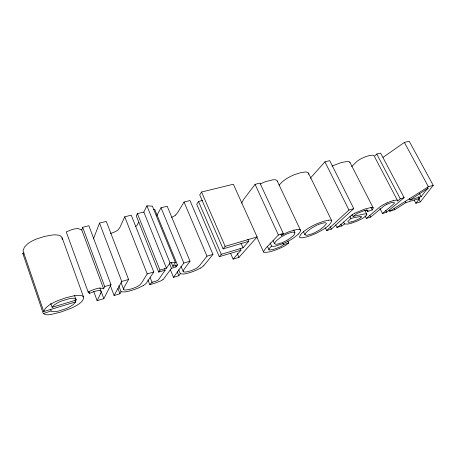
<?xml version="1.0" encoding="UTF-8"?>
<svg xmlns="http://www.w3.org/2000/svg" width="456" height="456" viewBox="0 0 456 456"><rect width="100%" height="100%" fill="white"/><g stroke="black" fill="none" stroke-linecap="round" stroke-linejoin="round"><path stroke-width="0.68" d="M62.261 239.417L61.782 237.006L60.089 235.678A18.884 6.316 -18.1 0 0 58.493 235.182L55.82 234.868A18.451 6.179 -18.1 0 0 52.622 234.96L44.671 236.373L36.594 238.944A18.075 6.053 -18.1 0 0 33.049 240.529L29.851 242.307A18.531 6.202 -18.1 0 0 27.776 243.726L24.396 247.141L23.039 250.834L43.725 311.545L75.736 301.883L75.023 299.894M241.674 203.131L243.555 199.523L255.075 184.344L259.966 183.124L283.313 233.512L281.557 235.336L280.964 234.053M52.121 307.293L76.129 300.077L76.049 299.159L75.32 298.555A12.682 3.203 -19.8 0 0 73.929 298.275A13.338 3.363 -19.8 0 0 72.795 298.258L72.379 298.275A11.93 3.015 -19.8 0 0 69.021 298.765L61.486 301.045A11.394 2.878 -19.8 0 0 58.488 302.356L54.321 304.836L52.121 307.293L50.741 303.291M43.725 311.545L45.355 308.376L48.974 305.269A19.032 4.805 -19.8 0 1 51.146 303.918L54.452 302.163A18.571 4.691 -19.8 0 1 58.094 300.527L66.319 297.643L74.328 295.716A18.952 4.788 -19.8 0 1 77.503 295.328L80.136 295.317A19.397 4.896 -19.8 0 1 81.675 295.562C86.594 297.671 80.535 303.268 77.851 304.671A18.713 4.663 -19.8 0 1 75.747 305.942A19.203 4.788 -19.8 0 1 74.191 306.78A18.514 4.617 -19.8 0 1 70.805 308.398L60.637 312.115L51.334 314.406A17.282 4.298 -19.7 0 1 48.94 314.703A17.966 4.469 -19.8 0 1 45.68 314.663L43.303 313.58L22.8 253.382L24.06 253M308.501 174.426L308.381 172.966A13.777 4.121 -25.8 0 0 307.697 172.408L307.133 172.208A15.527 4.646 -25.8 0 0 304.813 172.02L300.253 172.784L294.28 174.728A14.854 4.457 -25.8 0 0 290.609 176.392L288.431 177.549A14.854 4.457 -25.8 0 0 285.701 179.219L282.201 181.893L279.106 185.125M82.644 227.287L104.703 286.539L103.609 288.751L81.755 229.904L82.644 227.287L88.88 225.731L111.007 284.669L103.82 298.651L97.139 300.698L93.714 291.355M93.394 238.978L99.522 223.081L106.282 221.399L128.586 279.448L123.981 287.599L123.684 289.474A9.017 2.24 -21.4 0 0 125.525 289.976L126.551 289.902A11.93 2.975 -21.4 0 0 132.4 288.557L134.423 287.839A7.495 1.858 -21.4 0 0 139.661 285.108L141.673 282.811L147.214 273.919L153.78 271.97L131.242 215.181L124.733 216.805L120.013 227.202L118.167 229.824A7.307 2.405 -20.3 0 1 113.122 232.571L111.133 233.215A11.628 3.853 -20.3 0 1 110.426 233.415M171.205 262.377L172.813 266.321L175.412 262.559L152.367 206.123L146.923 205.861L143.822 212.051L137.404 213.647L136.298 215.927L158.711 272.084L165.146 270.163L164.354 268.191M97.139 300.698L100.639 293.578M138.709 222.254L136.84 225.555A2.012 0.655 -21.1 0 1 136.72 225.674A2.856 0.929 -21 0 1 135.5 226.427M156.699 215.739L161.036 207.765L167.192 206.226L190.021 261.208L183.922 269.502L183.147 271.44A8.493 2.075 -22.7 0 0 184.526 272.032L185.392 271.998A11.24 2.753 -22.8 0 0 190.619 270.824L192.495 270.151A7.062 1.721 -22.8 0 0 197.602 267.512L199.91 265.198L206.984 256.175L212.963 254.397L189.975 200.554L184.03 202.036L177.794 212.41L175.657 215.015M110.346 285.536L114.091 295.517L121.758 281.477L128.586 279.448M114.091 295.517L119.922 293.732L121.039 291.755L118.771 285.758M75.736 301.883L73.051 304.79L68.4 307.555A12.112 3.015 -19.8 0 1 65.02 309.014L58.094 311.157A10.955 2.725 -19.8 0 1 54.766 311.71L51.482 311.3L50.525 309.641M230.571 253.262L233.124 259.133L238.961 257.349L257.11 236.96L233.352 184.235L201.563 192.01L199.728 194.917L223.075 248.873L248.742 241.309L247.87 239.354M202.555 200.44L198.497 201.461L196.741 204.208L219.285 256.711L240.945 250.207L240.084 248.252M153.78 271.97L146.365 283.142A13.8 3.414 -21.4 0 1 143.258 285.553M158.711 272.084L159.993 270.123L166.469 268.202L170.065 262.878L175.412 262.559M165.146 270.163L158.42 279.836A2.058 0.507 -21.9 0 1 158.289 279.938A2.924 0.718 -21.9 0 1 156.915 280.719L155.644 281.221A15.481 3.865 -22 0 1 152.811 282.053M153.398 209.663L154.709 209.338L177.447 264.942L176.062 266.908L171.45 268.282L163.368 279.311A4.811 1.174 -22 0 1 162.912 279.659M170.316 269.502L173.497 277.356L183.819 263.055L190.021 261.208M173.497 277.356L178.826 275.726L180.308 273.708L178.706 269.781M366.516 209.68L367.479 211.578L368.095 210.512L367.855 210.062L364.509 210.598A20.942 4.429 -26 0 0 363.312 210.951L357.299 213.374L353.109 216.452L352.163 214.559M409.243 198.776L409.91 200.03L421.144 196.65L424.963 191.731A60.785 11.417 -27.9 0 1 428.121 188.242L427.454 187M414.208 200.161L415.866 203.279L420.352 201.905L433.2 185.318L409.209 141.229L404.381 142.409L383.046 157.383M415.866 203.279L419.708 198.434L418.711 196.559M212.963 254.397L203.712 265.723M223.075 248.873L225.144 246.337L257.11 236.96M219.285 256.711L221.263 254.311L243.054 247.802L248.742 241.309M367.479 211.578L372.238 209.937L373.225 207.953L349.855 162.182A8.995 2.559 -26.9 0 0 349.581 161.863L346.942 161.521L342.359 162.313A33.391 9.354 -26.4 0 0 341.077 162.638L332.082 166.03M233.124 259.133L240.945 250.207M310.234 178.302L324.923 161.84L329.734 160.666L353.77 208.609L331.358 229.106L326.735 230.519L325.504 227.971M283.313 233.512L278.405 234.971L265.329 248.765L263.46 251.769A12.027 2.719 -24.5 0 0 264.526 252.459C271.303 252.219 277.761 249.295 283.809 246.434A8.561 1.915 -24.6 0 0 285.616 245.379L288.699 242.945L287.81 241.019M147.961 279.961L149.779 284.584L152.013 282.275L152.794 282.07M270.112 242.883L271.571 246.092L269.291 248.605L268.932 249.597A7.934 1.79 -24.5 0 0 269.866 250.019L273.805 249.25A19.443 4.446 -24.7 0 0 275.042 248.879L280.343 246.799A4.429 0.992 -24.6 0 0 281.455 246.211L283.546 244.758L288.699 242.945M351.667 166.588L356.427 161.88A11.189 3.089 -27.4 0 1 359.807 159.457A6.96 1.932 -27.4 0 1 360.781 158.905L363.546 157.559A14.176 3.904 -27.3 0 1 369.622 155.553L372.666 155.171A11.303 3.112 -27.4 0 1 373.846 155.456L374.393 156.397L376.759 154.037L380.617 153.073L404.13 197.642L386.665 212.205L382.487 213.482L379.905 208.46M326.735 230.519L348.96 210.022L353.77 208.609M360.861 217.62A5.124 1.077 -26.1 0 0 360.553 216.412L350.932 218.401L347.928 221.525A9.029 1.915 -26.1 0 0 348.595 222.266L348.732 222.277A11.531 2.445 -26.1 0 0 351.758 221.833M365.056 215.905L366.328 218.418L379.654 207.081A11.428 2.365 -26.6 0 1 383.205 204.795A7.108 1.482 -26.6 0 1 384.208 204.254L387.041 202.897M366.328 218.418L370.631 217.107L383.849 206.055A5.62 1.163 -26.6 0 1 386.819 204.385M382.487 213.482L391.789 205.679C392.342 204.892 395.5 203.194 394.03 202.299A9.171 1.887 -26.6 0 0 392.382 202.413L391.51 202.624A10.995 2.263 -26.5 0 0 390.627 202.874L390.41 202.943A7.45 1.539 -26.6 0 0 386.819 204.373M374.718 157.024L397.717 200.936L400.271 198.787L404.13 197.642M351.428 215.306L339.925 225.372A13.19 2.856 -25.6 0 1 336.904 227.413L335.656 224.854M428.127 188.242L409.91 200.03M389.053 210.011L389.709 211.276L394.765 209.726L405.897 202.606L419.708 198.434M389.709 211.276L428.383 186.726L433.2 185.318M143.218 285.559L139.017 287.679A17.277 4.303 -21.4 0 1 137.86 288.169A17.242 4.292 -21.4 0 1 130.866 290.62L126.745 291.635A14.33 3.557 -21.4 0 1 124.676 291.937L121.039 291.755M200.429 268.117L196.348 270.163A16.285 3.984 -22.8 0 1 195.248 270.636A16.251 3.973 -22.8 0 1 188.767 272.91L185.062 273.811A13.509 3.295 -22.8 0 1 183.266 274.045L180.308 273.708M281.557 235.336L286.482 232.816A12.563 2.924 -24.8 0 1 289.269 231.648L296.275 229.596A13.942 3.238 -24.8 0 1 298.794 229.379A14.381 3.34 -24.8 0 1 300.31 229.904L300.504 230.844A24.521 5.711 -24.6 0 1 298.355 234.031M354.796 213.14L364.629 209.144A34.097 7.159 -25.9 0 1 365.911 208.762L370.46 207.685L372.997 207.714A9.194 1.961 -26.3 0 1 373.225 207.953M260.422 184.002L263.158 182.645A12.278 3.808 -25 0 1 265.888 181.528L272.876 179.824A13.623 4.218 -25 0 1 275.452 179.858A14.056 4.349 -25 0 1 277.083 180.696L300.453 230.126M81.755 229.904L78.141 228.587A8.379 2.85 -19 0 0 73.821 229.117A12.238 4.138 -19 0 0 71.079 229.927L66.245 231.887L88.082 291.88L93.03 289.816A12.563 3.203 -20.4 0 1 95.811 288.893A8.601 2.206 -20.4 0 1 100.138 288.038L103.609 288.751M88.082 291.88L89.536 293.419L90.944 292.798A10.243 2.593 -20.5 0 1 94.979 291.333A7.376 1.875 -20.4 0 1 98.906 290.575A7.877 2.001 -20.4 0 1 100.668 290.928L100.856 291.133A30.147 7.592 -20 0 1 100.605 293.584M43.303 313.58L50.986 310.986M336.91 227.413L341.647 225.965A12.631 2.713 -25.7 0 0 344.462 223.959L347.518 224.073A18.297 3.882 -26.2 0 0 351.918 223.024L357.002 221.188L361.488 218.983A8.704 1.824 -26.1 0 0 363.677 217.626L364.897 216.725A11.451 2.411 -26.1 0 0 365.433 216.275M104.703 286.539L111.007 284.669M172.813 266.321L177.447 264.942M351.753 221.838L352.34 221.679A14.945 3.181 -26.2 0 0 353.286 221.394L358.826 219.005A4.777 1.003 -26.1 0 0 360.189 218.128L360.514 217.882A5.825 1.225 -26 0 0 360.804 217.637M393.192 200.674L396.167 200.093A11.542 2.383 -26.6 0 1 397.284 200.218L397.717 200.936M328.286 220.214L323.749 221.268L317.718 223.417A15.19 3.42 -25.4 0 0 313.962 225.116L311.716 226.267A15.19 3.42 -25.4 0 0 308.883 227.886C305.463 230.348 300.835 232.765 299.45 236.955A14.66 3.277 -25.3 0 0 301.268 237.781L301.809 237.77A17.659 3.95 -25.4 0 0 307.344 236.658A21.837 4.908 -25.4 0 0 309.276 236.054L314.355 234.116A14.797 3.3 -25.3 0 0 317.211 232.805C322.477 229.773 329.488 226.735 331.768 220.824L308.507 173.206M353.109 216.452L361.927 214.462A38.942 8.008 -25.6 0 1 363.016 214.212L363.837 214.046A14.136 2.964 -26 0 1 366.134 213.881A9.587 2.012 -26.1 0 1 366.778 214.616A9.496 1.995 -26.1 0 1 365.427 216.281M271.571 246.092L273.611 246.354A12.061 2.764 -24.7 0 0 275.356 246.103L284.054 243.208A12.722 2.918 -24.7 0 0 286.887 241.885L290.307 240.021A19.665 4.554 -24.7 0 0 293.932 237.707L297.728 234.658A28.397 6.629 -24.6 0 0 298.378 234.019M23.421 254.066L22.8 253.382M305.064 234.846L306.369 235.267A9.103 2.029 -25.3 0 0 307.857 235.085L312.115 233.791A9.188 2.046 -25.3 0 0 314.879 232.6L319.964 229.744L323.994 226.541L326.228 223.845L326.205 223.109L325.276 222.745A9.314 2.098 -25.4 0 0 323.555 222.893L319.211 224.187A9.24 2.08 -25.4 0 0 316.84 225.184L311.556 228.074L307.526 231.215A29.777 6.561 -25.7 0 0 306.5 232.235C304.123 233.797 305.856 237.422 303.548 231.637M274.592 243.8L276.102 244.268A8.744 2.012 -24.7 0 0 277.601 244.074L281.768 242.803A8.658 1.989 -24.7 0 0 283.985 241.868C285.883 241.144 299.039 233.5 293.373 232.098A8.539 1.989 -24.8 0 0 291.829 232.309L288.46 233.312A8.784 2.041 -24.8 0 0 286.163 234.253L280.981 237.034L276.718 240.426A30.706 6.988 -25.1 0 0 275.777 241.423C273.623 243.23 275.475 245.898 273.121 240.586M404.381 142.409L428.383 186.726M331.768 220.824L331.672 220.641A14.085 3.163 -25.5 0 0 331.062 220.259L330.532 220.145A15.874 3.562 -25.4 0 0 328.286 220.214M419.486 193.549L421.144 196.65M418.693 198.805L420.352 201.905M405.236 201.352L405.897 202.606M376.759 154.037L400.271 198.787M394.109 208.472L394.765 209.726M385.696 210.33L386.665 212.205M370.95 207.412L372.238 209.937M369.668 215.198L370.631 217.107M364.834 210.415L366.755 214.223M324.923 161.84L348.96 210.022M349.98 216.492L350.932 218.401M343.545 222.038L344.485 223.953M340.712 224.056L341.647 225.965M330.127 226.575L331.358 229.106M293.744 229.989L294.998 232.668M282.954 243.47L283.546 244.758M255.075 184.344L278.405 234.971M267.512 246.462L268.966 249.671M256.819 237.069L263.488 251.877M241.047 243.27L243.054 247.802M237.257 253.456L238.961 257.349M201.563 192.01L225.144 246.337M198.497 201.461L221.263 254.311M184.03 202.036L206.984 256.175M161.036 207.765L183.819 263.055M181.015 266.264L183.175 271.525M175.258 264.936L176.062 266.908M177.213 271.77L178.826 275.726M146.923 205.861L170.065 262.878M169.33 263.055L171.45 268.282M143.822 212.051L166.469 268.202M137.404 213.647L159.993 270.123M150.201 277.681L152.013 282.275M124.733 216.805L147.214 273.919M277.259 180.986L277.408 181.687M99.522 223.081L121.758 281.477M121.079 282.669L123.599 289.286M117.922 288.437L119.922 293.732M99.898 288.044L103.82 298.651M349.855 162.182L349.929 162.61M88.8 291.412L89.536 293.419M62.13 237.713L83.545 297.01M74.459 295.402L76.129 300.077M387.053 202.886A14.478 2.987 -26.6 0 1 393.169 200.697M351.456 215.3A9.593 2.069 -26.2 0 1 354.779 213.134M203.672 265.734A13.013 3.163 -22.8 0 1 200.463 268.117M175.685 215.015A6.897 2.234 -22.2 0 1 171.604 217.335M162.917 279.659A6.35 1.55 -22 0 1 160.757 280.907L154.316 283.364A26.556 6.675 -22 0 1 149.79 284.572"/></g></svg>
